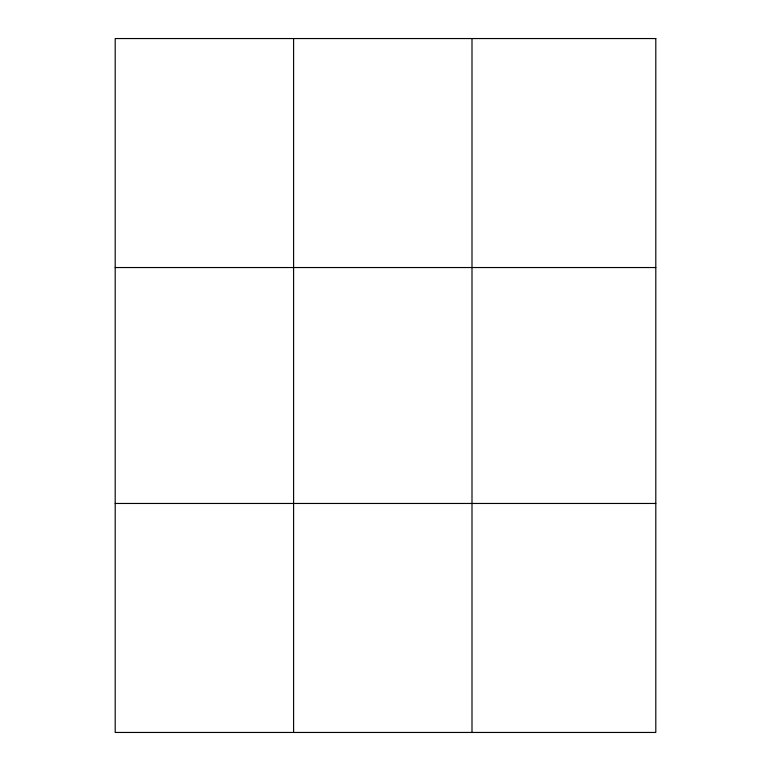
<?xml version="1.0" encoding="UTF-8"?>
<svg xmlns="http://www.w3.org/2000/svg" width="771" height="771" viewBox="0 0 771 771"><rect width="100%" height="100%" fill="white"/><g stroke="black" fill="none" stroke-linecap="round" stroke-linejoin="round"><path stroke-width="1.16" d="M293.597 732.45L293.597 38.55M471.997 732.45L471.997 38.55M115.197 267.537L655.803 267.537M115.197 503.463L655.803 503.463M655.803 38.55L655.803 732.45L115.197 732.45L115.197 38.55L655.803 38.55"/></g></svg>
